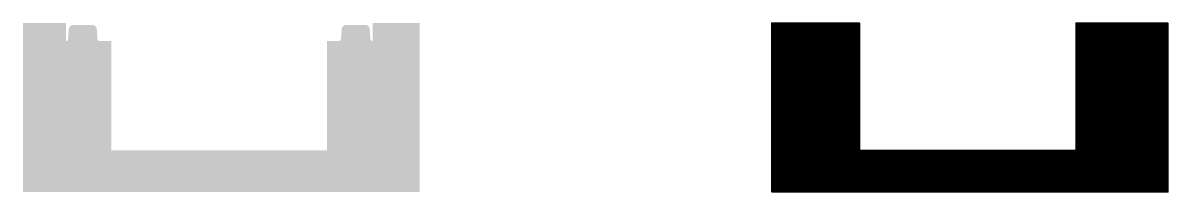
# Model space of a CAD drawing. Header units: inches. Extents: x -4705 to 38647, y 7098 to 31800.
# Drawn here: x -1019 to 1688, y 29860 to 30260 of the extents above; entities that cross this region are included whole.
import ezdxf

# ---------------------------------------------------------------- set-up
doc = ezdxf.new("R2010")
doc.units = ezdxf.units.IN
doc.header["$LTSCALE"] = 10
doc.header["$MEASUREMENT"] = 0
doc.layers.get('0').update_dxf_attribs({"lineweight": 0})
pattern_1 = [(0, (0, 0), (0, 0.275), [0.2, -0.075]), (90, (0, 0), (-0.275, 0), [0.2, -0.075])]

msp = doc.modelspace()

# ---------------------------------------------------------------- hatches: boundary and pattern name
h = msp.add_hatch()
h.set_pattern_fill('ANGLE', color=0)
h.set_pattern_definition(pattern_1)
h.paths.add_polyline_path([(-1018.678, 29859.895), (-81.305, 29859.895), (-81.305, 30260.189), (-192.163, 30260.189), (-192.163, 30217.189), (-193.163, 30217.189, -0.39274101), (-197.352, 30221.079), (-199.191, 30245.926, 0.39274101), (-209.163, 30255.189), (-255.163, 30255.189, 0.39274101), (-265.136, 30245.926), (-266.975, 30221.079, -0.39274101), (-271.163, 30217.189), (-299.663, 30217.189), (-299.663, 29958.93), (-809.663, 29958.93), (-809.663, 30217.189), (-838.163, 30217.189, -0.39274101), (-842.352, 30221.079), (-844.191, 30245.926, 0.39274101), (-854.163, 30255.189), (-900.163, 30255.189, 0.39274101), (-910.136, 30245.926), (-911.975, 30221.079, -0.39274101), (-916.163, 30217.189), (-917.163, 30217.189), (-917.163, 30260.189), (-1018.678, 30260.189)])
h = msp.add_hatch()
h.set_pattern_fill('ANGLE', color=0)
h.set_pattern_definition(pattern_1)
h.paths.add_polyline_path([(1687.656, 30260.189), (1687.656, 29859.895), (750.283, 29859.895), (750.283, 30260.189), (959.298, 30260.189), (959.298, 29958.93), (1469.298, 29958.93), (1469.298, 30260.189)])
h = msp.add_hatch()
h.set_pattern_fill('ANGLE', color=0)
h.set_pattern_definition(pattern_1)
h.paths.add_polyline_path([(1469.298, 30260.189), (1687.656, 30260.189), (1687.656, 29859.895), (750.283, 29859.895), (750.283, 30260.189), (959.298, 30260.189), (959.298, 29958.93), (1469.298, 29958.93)])
h = msp.add_hatch()
h.set_pattern_fill('ANSI31', color=0)
h.paths.add_polyline_path([(1687.656, 30260.189), (1687.656, 29859.895), (750.283, 29859.895), (750.283, 30260.189), (959.298, 30260.189), (959.298, 29958.93), (1469.298, 29958.93), (1469.298, 30260.189)])
h = msp.add_hatch()
h.set_pattern_fill('ANSI31', color=0)
h.paths.add_polyline_path([(1687.656, 30260.189), (1687.656, 29859.895), (750.283, 29859.895), (750.283, 30260.189), (959.298, 30260.189), (959.298, 29958.93), (1469.298, 29958.93), (1469.298, 30260.189)])

doc.saveas('drawing.dxf')
